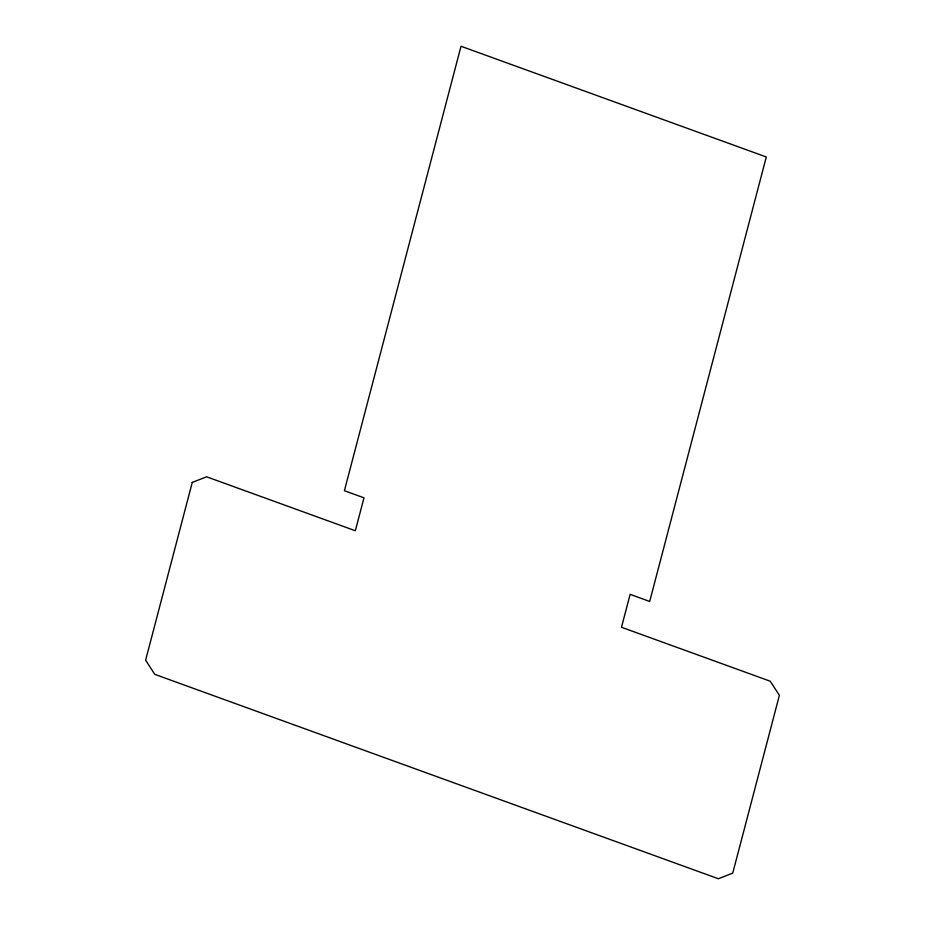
<?xml version="1.0" encoding="UTF-8"?>
<svg xmlns="http://www.w3.org/2000/svg" width="925" height="925" viewBox="0 0 925 925"><rect width="100%" height="100%" fill="white"/><g stroke="black" fill="none" stroke-linecap="round" stroke-linejoin="round"><path stroke-width="1.39" d="M192.261 482.422L145.618 660.207L154.776 674.348L718.401 878.75L732.739 873.131L779.382 695.346L770.224 681.205L621.496 627.266L630.133 594.347L649.697 601.435L766.305 156.972L461.008 46.25L344.401 490.724L363.976 497.823L355.339 530.742L206.599 476.803L192.261 482.422"/></g></svg>
